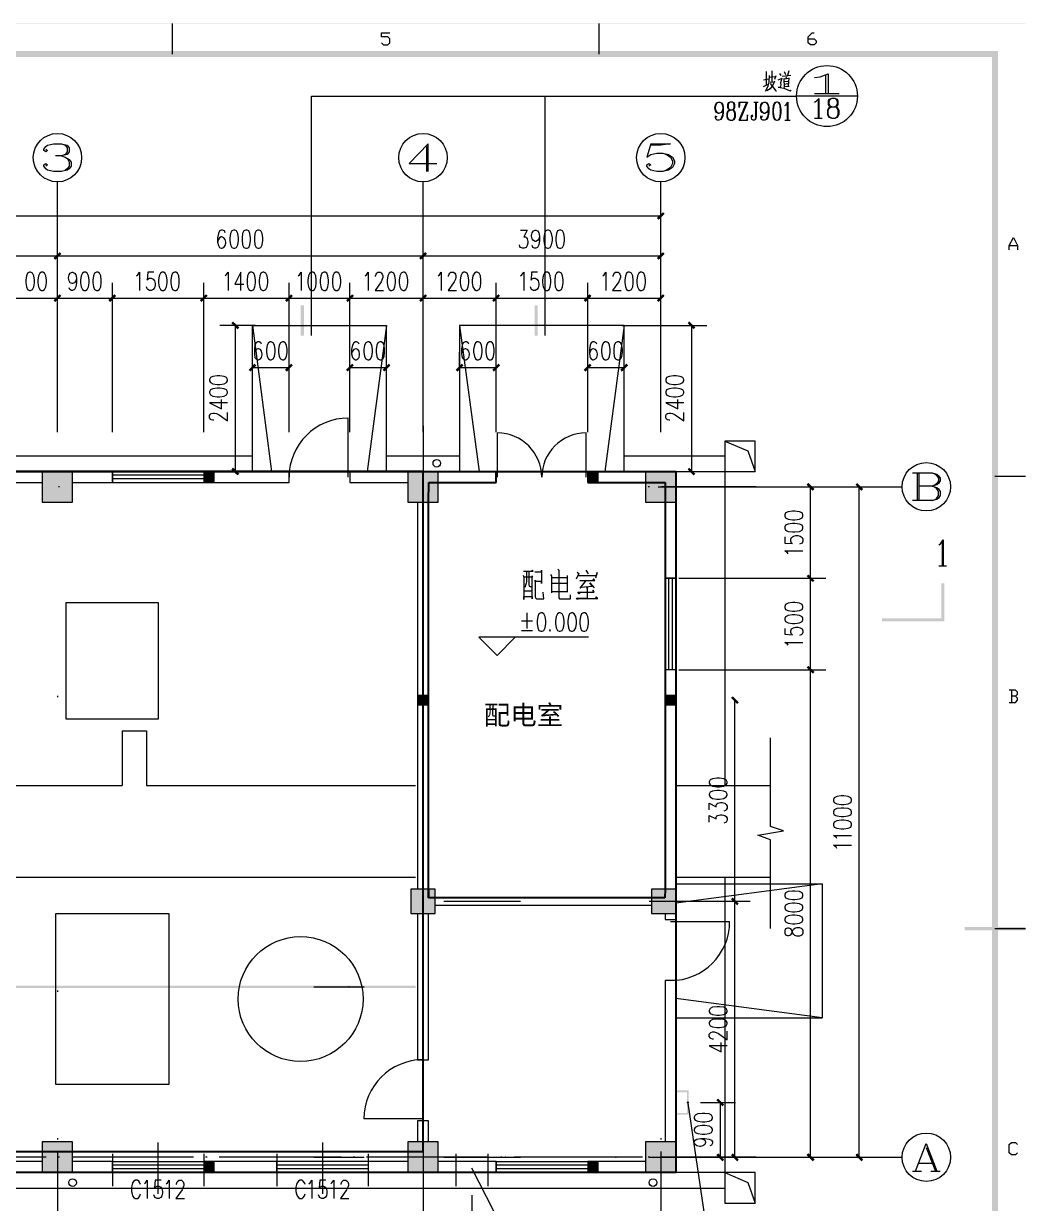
# Model space of a CAD drawing. Extents: x -145382 to -103386, y -23290 to 6406.
# Drawn here: x -119826 to -103386, y -12951 to 6406 of the extents above; entities that cross this region are included whole.
import ezdxf

# ---------------------------------------------------------------- set-up
doc = ezdxf.new("R2010")
doc.units = 0
doc.layers.add('图层1', color=1, linetype='Continuous')
doc.styles.add('style0', font='', dxfattribs={"height": 317.242564})
doc.styles.get('style0').set_extended_font_data('C39HrP24DhTt0008')

msp = doc.modelspace()

# ---------------------------------------------------------------- hatches: boundary and pattern name
at = {"linetype": 'Continuous', "lineweight": 0}
for points in [[(-103386, -23290), (-145382, -23290), (-145382, 6406), (-103386, 6406), (-103386, -23290), (-103389, -23287), (-103389, 6402), (-145378, 6402), (-145378, -23287), (-103389, -23287)], [(-142833, -22743), (-103933, -22743), (-103933, 5859), (-142833, 5859), (-142833, -22743), (-142935, -22842), (-142935, 5958), (-103834, 5958), (-103834, -22842), (-142935, -22842)], [(-109435, 3215), (-109333, 3314), (-109308, 3285), (-109406, 3186)], [(-119335, 2559), (-119233, 2658), (-119208, 2628), (-119306, 2530)], [(-113333, 2559), (-113235, 2658), (-113206, 2628), (-113308, 2530)], [(-109435, 2559), (-109333, 2658), (-109308, 2628), (-109406, 2530)], [(-119335, 1866), (-119233, 1965), (-119208, 1939), (-119306, 1837)], [(-118435, 1866), (-118336, 1965), (-118307, 1939), (-118406, 1837)], [(-116936, 1866), (-116834, 1965), (-116805, 1939), (-116907, 1837)], [(-115536, 1866), (-115434, 1965), (-115408, 1939), (-115507, 1837)], [(-114533, 1866), (-114435, 1965), (-114405, 1939), (-114507, 1837)], [(-113333, 1866), (-113235, 1965), (-113206, 1939), (-113308, 1837)], [(-112134, 1866), (-112035, 1965), (-112006, 1939), (-112108, 1837)], [(-110635, 1866), (-110536, 1965), (-110507, 1939), (-110606, 1837)], [(-109435, 1866), (-109333, 1965), (-109308, 1939), (-109406, 1837)], [(-115277, 1287), (-115277, 1786), (-115226, 1786), (-115226, 1287)], [(-111441, 1287), (-111441, 1786), (-111390, 1786), (-111390, 1287)], [(-116316, 1392), (-116418, 1491), (-116389, 1520), (-116287, 1421)], [(-108830, 1392), (-108928, 1491), (-108903, 1520), (-108801, 1421)], [(-116134, 725), (-116035, 827), (-116006, 798), (-116105, 696)], [(-115536, 725), (-115434, 827), (-115408, 798), (-115507, 696)], [(-114533, 725), (-114435, 827), (-114405, 798), (-114507, 696)], [(-113935, 725), (-113833, 827), (-113807, 798), (-113906, 696)], [(-112735, 725), (-112633, 827), (-112608, 798), (-112706, 696)], [(-112134, 725), (-112035, 827), (-112006, 798), (-112108, 696)], [(-110635, 725), (-110536, 827), (-110507, 798), (-110606, 696)], [(-110033, 725), (-109935, 827), (-109906, 798), (-110008, 696)], [(-119521, -1445), (-119022, -1445), (-119022, -945), (-119521, -945)], [(-116870, -945), (-116692, -945), (-116692, -1124), (-116870, -1124)], [(-116316, -1007), (-116418, -909), (-116389, -879), (-116287, -982)], [(-113519, -1445), (-113020, -1445), (-113020, -945), (-113519, -945)], [(-110569, -945), (-110391, -945), (-110391, -1124), (-110569, -1124)], [(-109621, -1445), (-109122, -1445), (-109122, -945), (-109621, -945)], [(-108830, -1007), (-108928, -909), (-108903, -879), (-108801, -982)], [(-106875, -1259), (-106977, -1160), (-106948, -1131), (-106846, -1229)], [(-106077, -1259), (-106175, -1160), (-106146, -1131), (-106048, -1229)], [(-106875, -2757), (-106977, -2659), (-106948, -2630), (-106846, -2732)], [(-105741, -3352), (-104768, -3352), (-104768, -2779), (-104717, -2779), (-104717, -3403), (-105741, -3403)], [(-106875, -4260), (-106977, -4158), (-106948, -4132), (-106846, -4230)], [(-113359, -4606), (-113180, -4606), (-113180, -4785), (-113359, -4785)], [(-109300, -4606), (-109122, -4606), (-109122, -4785), (-109300, -4785)], [(-108115, -4759), (-108217, -4657), (-108188, -4632), (-108090, -4730)], [(-113472, -8194), (-113071, -8194), (-113071, -7793), (-113472, -7793)], [(-109519, -8194), (-109122, -8194), (-109122, -7793), (-109519, -7793)], [(-108115, -8059), (-108217, -7957), (-108188, -7932), (-108090, -8030)], [(-104385, -8417), (-103386, -8417), (-103386, -8468), (-104385, -8468)], [(-131941, -9376), (-113392, -9376), (-113392, -9416), (-131941, -9416)], [(-109122, -11097), (-108910, -11097), (-108910, -11494), (-109122, -11494), (-109122, -11465), (-108939, -11465), (-108939, -11126), (-109122, -11126)], [(-108356, -11359), (-108458, -11257), (-108429, -11232), (-108330, -11330)], [(-119521, -12446), (-119022, -12446), (-119022, -11943), (-119521, -11943)], [(-113519, -12446), (-113020, -12446), (-113020, -11943), (-113519, -11943)], [(-109621, -12446), (-109122, -12446), (-109122, -11943), (-109621, -11943)], [(-108356, -12260), (-108458, -12158), (-108429, -12129), (-108330, -12231)], [(-108115, -12260), (-108217, -12158), (-108188, -12129), (-108090, -12231)], [(-106875, -12260), (-106977, -12158), (-106948, -12129), (-106846, -12231)], [(-106077, -12260), (-106175, -12158), (-106146, -12129), (-106048, -12231)], [(-116870, -12264), (-116692, -12264), (-116692, -12446), (-116870, -12446)], [(-110569, -12264), (-110391, -12264), (-110391, -12446), (-110569, -12446)]]:
    msp.add_hatch(color=0, dxfattribs=at).paths.add_polyline_path(points)

# ---------------------------------------------------------------- linework, layer by layer
at = {"color": 0, "linetype": 'Continuous', "lineweight": 0}
for p, q in [((-117384, 5907), (-117384, 6406)), ((-110383, 5907), (-110383, 6406)), ((-107637, 5392), (-107637, 5622)), ((-107543, 5451), (-107539, 5629)), ((-107346, 5622), (-107324, 5571)), ((-107269, 5633), (-107291, 5556)), ((-107681, 5484), (-107597, 5498)), ((-107488, 5535), (-107586, 5524)), ((-107575, 5443), (-107510, 5451)), ((-107503, 5462), (-107528, 5396)), ((-107481, 5549), (-107503, 5491)), ((-107441, 5484), (-107386, 5505)), ((-107419, 5589), (-107397, 5556)), ((-107379, 5542), (-107236, 5560)), ((-107349, 5505), (-107346, 5360)), ((-107266, 5505), (-107346, 5494)), ((-107346, 5414), (-107284, 5422)), ((-107342, 5454), (-107287, 5462)), ((-107309, 5535), (-107320, 5498)), ((-107273, 5381), (-107262, 5516)), ((-106664, 5564), (-106664, 5257)), ((-107601, 5411), (-107689, 5367)), ((-107342, 5374), (-107262, 5381)), ((-106846, 5257), (-106441, 5257)), ((-115102, 5217), (-107142, 5217)), ((-115102, 1287), (-115102, 5217)), ((-111266, 1287), (-111266, 5217)), ((-108082, 4820), (-107955, 5119)), ((-107842, 5119), (-107772, 5119)), ((-107295, 5104), (-107295, 4820)), ((-106142, 5217), (-107142, 5217)), ((-106788, 5163), (-106788, 4856)), ((-106846, 4856), (-106719, 4856)), ((-107335, 4820), (-107244, 4820)), ((-113213, 4390), (-113213, 3978)), ((-119270, -194), (-119270, 3806)), ((-113271, -194), (-113271, 3806)), ((-109370, -194), (-109370, 3806)), ((-109370, 251), (-109370, 3500)), ((-109370, 3248), (-139369, 3248)), ((-119270, 393), (-119270, 2844)), ((-113271, 393), (-113271, 2844)), ((-109370, 393), (-109370, 2844)), ((-103652, 2763), (-103517, 2763)), ((-119270, -300), (-119270, 2151)), ((-118369, -300), (-118369, 2151)), ((-116870, -300), (-116870, 2151)), ((-115470, -300), (-115470, 2151)), ((-114471, -300), (-114471, 2151)), ((-113271, -300), (-113271, 2151)), ((-112072, -300), (-112072, 2151)), ((-110569, -300), (-110569, 2151)), ((-109370, -300), (-109370, 2151)), ((-116021, 1454), (-116604, 1454)), ((-116353, 1454), (-116353, -945)), ((-116072, 1454), (-113869, 1454)), ((-112670, 1454), (-112352, -945)), ((-109971, 1454), (-110288, -945)), ((-110004, 1454), (-108615, 1454)), ((-108866, 1454), (-108866, -945)), ((-116072, 721), (-116072, 1013)), ((-115470, 721), (-115470, 1013)), ((-114471, 896), (-114471, 1013)), ((-113869, 896), (-113869, 1013)), ((-112670, 721), (-112670, 1013)), ((-112072, 721), (-112072, 1013)), ((-110569, 896), (-110569, 1013)), ((-109971, 896), (-109971, 1013)), ((-116072, 761), (-115470, 761)), ((-114471, 761), (-113869, 761)), ((-112670, 761), (-112072, 761)), ((-110569, 761), (-109971, 761)), ((-114500, -1036), (-114500, -63)), ((-113271, -194), (-113271, -2003)), ((-112050, -1036), (-112050, -307)), ((-110595, -1036), (-110595, -307)), ((-128572, -686), (-116072, -686)), ((-113869, -686), (-112670, -686)), ((-109971, -686), (-108319, -686)), ((-128572, -945), (-116072, -945)), ((-118369, -945), (-116870, -945)), ((-118369, -945), (-118369, -1124)), ((-116870, -945), (-116870, -1124)), ((-116021, -945), (-116604, -945)), ((-113869, -945), (-112670, -945)), ((-111670, -945), (-111069, -945)), ((-110004, -945), (-108615, -945)), ((-105158, -1419), (-105158, -967)), ((-105132, -967), (-105132, -1419)), ((-116870, -1003), (-118369, -1003)), ((-116870, -1065), (-118369, -1065)), ((-118369, -1124), (-116870, -1124)), ((-103885, -1018), (-103386, -1018)), ((-119237, -1193), (-119255, -1193)), ((-109556, -1193), (-109577, -1193)), ((-109413, -1193), (-105413, -1193)), ((-107802, -1193), (-109355, -1193)), ((-109111, -1193), (-105862, -1193)), ((-109071, -1193), (-106660, -1193)), ((-106113, -12194), (-106113, -1193)), ((-113359, -1445), (-113359, -7793)), ((-113271, -1379), (-113271, -2276)), ((-113180, -1445), (-113180, -7793)), ((-104749, -2086), (-104749, -2491)), ((-113271, -2199), (-113271, -2221)), ((-113271, -2422), (-113271, -4420)), ((-104808, -2491), (-104680, -2491)), ((-111160, -2681), (-110912, -2681)), ((-110908, -2648), (-110908, -2925)), ((-110598, -2560), (-110562, -2622)), ((-109300, -4194), (-109300, -2695)), ((-109122, -2695), (-109300, -2695)), ((-109242, -2695), (-109242, -4194)), ((-109180, -2695), (-109180, -4194)), ((-109122, -4194), (-109122, -2695)), ((-109071, -2695), (-106660, -2695)), ((-111598, -2900), (-111499, -2900)), ((-111160, -2776), (-110912, -2776)), ((-111156, -2910), (-110912, -2910)), ((-111565, -3264), (-111565, -3519)), ((-111656, -3392), (-111477, -3392)), ((-111656, -3549), (-111477, -3549)), ((-109122, -4194), (-109300, -4194)), ((-109071, -4194), (-106660, -4194)), ((-119270, -4621), (-119270, -4643)), ((-113271, -4621), (-113271, -4643)), ((-103615, -4529), (-103615, -4730)), ((-113271, -4839), (-113271, -6841)), ((-118209, -5197), (-118209, -6097)), ((-121009, -6097), (-118209, -6097)), ((-117811, -6097), (-113392, -6097)), ((-109122, -6097), (-107568, -6097)), ((-113271, -7042), (-113271, -7060)), ((-113271, -7261), (-113271, -9263)), ((-129600, -7600), (-113392, -7600)), ((-109122, -7600), (-107568, -7600)), ((-108319, -7600), (-108319, -12194)), ((-106722, -7706), (-106722, -9908)), ((-113071, -7935), (-109519, -7935)), ((-113071, -8056), (-109519, -8056)), ((-112932, -7994), (-111670, -7994)), ((-109559, -7994), (-107904, -7994)), ((-109209, -8325), (-108239, -8325)), ((-103885, -8442), (-103386, -8442)), ((-119270, -9459), (-119270, -9481)), ((-115062, -9397), (-114238, -9397)), ((-113271, -9459), (-113271, -9481)), ((-113271, -9682), (-113271, -11680)), ((-108925, -11305), (-108578, -13667)), ((-108720, -11294), (-108144, -11294)), ((-108392, -12194), (-108392, -11294)), ((-113271, -11563), (-114241, -11563)), ((-119270, -11881), (-119270, -11903)), ((-117622, -11950), (-117622, -12796)), ((-114919, -11950), (-114919, -12796)), ((-113271, -11881), (-113271, -11903)), ((-109370, -11881), (-109370, -11903)), ((-119456, -12194), (-121458, -12194)), ((-119270, -12099), (-119270, -13908)), ((-119237, -12194), (-119255, -12194)), ((-117038, -12194), (-119036, -12194)), ((-118369, -12140), (-118369, -12668)), ((-116870, -12140), (-116870, -12668)), ((-116816, -12194), (-116838, -12194)), ((-114617, -12194), (-116615, -12194)), ((-115671, -12140), (-115671, -12668)), ((-115062, -12194), (-114238, -12194)), ((-114398, -12194), (-114416, -12194)), ((-112196, -12194), (-114197, -12194)), ((-114172, -12140), (-114172, -12668)), ((-113271, -12099), (-113271, -13908)), ((-112932, -12194), (-111670, -12194)), ((-112735, -12140), (-112735, -12668)), ((-112207, -12140), (-112207, -12668)), ((-111977, -12194), (-111995, -12194)), ((-109778, -12194), (-111776, -12194)), ((-109672, -12194), (-110354, -12194)), ((-109556, -12194), (-109577, -12194)), ((-109559, -12194), (-107904, -12194)), ((-109413, -12194), (-105413, -12194)), ((-109370, -12099), (-109370, -13908)), ((-107802, -12194), (-109355, -12194)), ((-109111, -12194), (-105862, -12194)), ((-109071, -12194), (-106660, -12194)), ((-108720, -12194), (-108144, -12194)), ((-105012, -12034), (-104863, -12420)), ((-118369, -12264), (-116870, -12264)), ((-118369, -12264), (-118369, -12446)), ((-116870, -12326), (-118369, -12326)), ((-116870, -12384), (-118369, -12384)), ((-116870, -12264), (-116870, -12446)), ((-115671, -12264), (-115671, -12446)), ((-114172, -12326), (-115671, -12326)), ((-114172, -12384), (-115671, -12384)), ((-114172, -12264), (-114172, -12446)), ((-112072, -12264), (-110569, -12264)), ((-112072, -12264), (-112072, -12446)), ((-110569, -12326), (-112072, -12326)), ((-110569, -12384), (-112072, -12384)), ((-110569, -12264), (-110569, -12446)), ((-105136, -12293), (-104910, -12293)), ((-112670, -12446), (-132922, -12446)), ((-118369, -12446), (-116870, -12446)), ((-115671, -12446), (-114172, -12446)), ((-112072, -12446), (-110569, -12446)), ((-105238, -12420), (-105089, -12420)), ((-104935, -12420), (-104786, -12420)), ((-112670, -12705), (-132922, -12705)), ((-108319, -12705), (-112918, -12705)), ((-113271, -12818), (-113271, -13631)), ((-112469, -12818), (-112469, -13631))]:
    msp.add_line(p, q, dxfattribs=at)
msp.add_line((-113180, -7793), (-113180, -7935))
for points in [[(-113950, 6092), (-113917, 6060), (-113851, 6060), (-113818, 6092), (-113818, 6158), (-113851, 6191), (-113950, 6191), (-113950, 6257), (-113818, 6257)], [(-106952, 6158), (-106850, 6158), (-106817, 6125), (-106817, 6092), (-106850, 6060), (-106915, 6060), (-106952, 6092), (-106952, 6191), (-106883, 6257), (-106850, 6257)], [(-107652, 5298), (-107608, 5378), (-107590, 5443), (-107586, 5556)], [(-107572, 5422), (-107484, 5301), (-107470, 5305)], [(-107382, 5513), (-107404, 5436), (-107397, 5400), (-107408, 5360), (-107441, 5360)], [(-106846, 5520), (-106755, 5535), (-106620, 5582), (-106620, 5257)], [(-107528, 5396), (-107572, 5338), (-107627, 5301)], [(-107408, 5360), (-107349, 5345), (-107247, 5305), (-107229, 5312)], [(-108352, 5020), (-108363, 4977), (-108381, 4948), (-108414, 4933), (-108421, 4933), (-108454, 4948), (-108473, 4977), (-108483, 5020), (-108483, 5031), (-108473, 5075), (-108454, 5104), (-108421, 5119), (-108403, 5119), (-108374, 5104), (-108352, 5075), (-108345, 5031), (-108345, 4948), (-108352, 4893), (-108363, 4864), (-108381, 4834), (-108414, 4820), (-108443, 4820), (-108462, 4834), (-108473, 4864), (-108473, 4878), (-108462, 4893), (-108454, 4878), (-108462, 4864)], [(-108421, 4933), (-108443, 4948), (-108462, 4977), (-108473, 5020), (-108473, 5031), (-108462, 5075), (-108443, 5104), (-108421, 5119)], [(-108403, 5119), (-108381, 5104), (-108363, 5075), (-108352, 5031), (-108352, 4948), (-108363, 4893), (-108374, 4864), (-108392, 4834)], [(-108232, 4820), (-108254, 4834), (-108265, 4849), (-108272, 4878), (-108272, 4933), (-108265, 4962), (-108254, 4977), (-108232, 4991), (-108265, 4977), (-108272, 4962), (-108283, 4933), (-108283, 4878), (-108272, 4849), (-108265, 4834), (-108232, 4820), (-108192, 4820), (-108163, 4834), (-108152, 4849), (-108144, 4878), (-108144, 4933), (-108152, 4962), (-108163, 4977), (-108192, 4991), (-108174, 5006), (-108163, 5031), (-108163, 5075), (-108174, 5104), (-108192, 5119)], [(-108232, 5119), (-108265, 5104), (-108272, 5075), (-108272, 5031), (-108265, 5006), (-108232, 4991), (-108192, 4991), (-108163, 5006), (-108152, 5031), (-108152, 5075), (-108163, 5104), (-108192, 5119), (-108232, 5119), (-108254, 5104), (-108265, 5075), (-108265, 5031), (-108254, 5006), (-108232, 4991)], [(-108071, 5119), (-108082, 5031), (-108082, 5119), (-107944, 5119), (-108071, 4820)], [(-107802, 5119), (-107802, 4878), (-107813, 4834), (-107834, 4820), (-107853, 4820), (-107875, 4834), (-107882, 4864), (-107882, 4893), (-107875, 4907), (-107864, 4893), (-107875, 4878)], [(-107813, 5119), (-107813, 4878), (-107823, 4834), (-107834, 4820)], [(-107605, 5020), (-107612, 4977), (-107634, 4948), (-107663, 4933), (-107674, 4933), (-107703, 4948), (-107725, 4977), (-107732, 5020), (-107732, 5031), (-107725, 5075), (-107703, 5104), (-107674, 5119), (-107652, 5119), (-107623, 5104), (-107605, 5075), (-107594, 5031), (-107594, 4948), (-107605, 4893), (-107612, 4864), (-107634, 4834), (-107663, 4820), (-107692, 4820), (-107714, 4834), (-107725, 4864), (-107725, 4878), (-107714, 4893), (-107703, 4878), (-107714, 4864)], [(-107674, 4933), (-107692, 4948), (-107714, 4977), (-107725, 5020), (-107725, 5031), (-107714, 5075), (-107692, 5104), (-107674, 5119)], [(-107652, 5119), (-107634, 5104), (-107612, 5075), (-107605, 5031), (-107605, 4948), (-107612, 4893), (-107623, 4864), (-107645, 4834)], [(-107473, 5119), (-107503, 5104), (-107524, 5061), (-107532, 4991), (-107532, 4948), (-107524, 4878), (-107503, 4834), (-107473, 4820), (-107452, 4820), (-107422, 4834), (-107404, 4878), (-107393, 4948), (-107393, 4991), (-107404, 5061), (-107422, 5104), (-107452, 5119), (-107473, 5119), (-107492, 5104), (-107503, 5090), (-107514, 5061), (-107524, 4991), (-107524, 4948), (-107514, 4878), (-107503, 4849), (-107492, 4834), (-107473, 4820)], [(-107452, 4820), (-107433, 4834), (-107422, 4849), (-107411, 4878), (-107404, 4948), (-107404, 4991), (-107411, 5061), (-107422, 5090), (-107433, 5104)], [(-107335, 5061), (-107313, 5075), (-107284, 5119), (-107284, 4820)], [(-106846, 5115), (-106817, 5133), (-106773, 5177), (-106773, 4856)], [(-106565, 4856), (-106595, 4871), (-106609, 4886), (-106624, 4918), (-106624, 4980), (-106609, 5010), (-106595, 5024), (-106565, 5039), (-106609, 5024), (-106624, 5010), (-106635, 4980), (-106635, 4918), (-106624, 4886), (-106609, 4871), (-106565, 4856), (-106511, 4856), (-106471, 4871), (-106456, 4886), (-106441, 4918), (-106441, 4980), (-106456, 5010), (-106471, 5024), (-106511, 5039), (-106485, 5057), (-106471, 5086), (-106471, 5133), (-106485, 5163), (-106511, 5177)], [(-106565, 5177), (-106609, 5163), (-106624, 5133), (-106624, 5086), (-106609, 5057), (-106565, 5039), (-106511, 5039), (-106471, 5057), (-106456, 5086), (-106456, 5133), (-106471, 5163), (-106511, 5177), (-106565, 5177), (-106595, 5163), (-106609, 5133), (-106609, 5086), (-106595, 5057), (-106565, 5039)], [(-108192, 4820), (-108174, 4834), (-108163, 4849), (-108152, 4878), (-108152, 4933), (-108163, 4962), (-108174, 4977)], [(-108082, 4820), (-107944, 4820), (-107944, 4907), (-107955, 4820)], [(-106511, 4856), (-106485, 4871), (-106471, 4886), (-106456, 4918), (-106456, 4980), (-106471, 5010), (-106485, 5024)], [(-119463, 4346), (-119434, 4324), (-119463, 4302), (-119496, 4324), (-119496, 4346), (-119463, 4390), (-119434, 4411), (-119335, 4433), (-119204, 4433), (-119109, 4411), (-119076, 4368), (-119076, 4302), (-119109, 4258), (-119204, 4236), (-119303, 4236)], [(-119204, 4433), (-119142, 4411), (-119109, 4368), (-119109, 4302), (-119142, 4258), (-119204, 4236), (-119142, 4215), (-119076, 4174), (-119044, 4131), (-119044, 4065), (-119076, 4021), (-119109, 3999), (-119204, 3978), (-119335, 3978), (-119434, 3999), (-119463, 4021), (-119496, 4065), (-119496, 4087), (-119463, 4109), (-119434, 4087), (-119463, 4065)], [(-113187, 3978), (-113187, 4433), (-113497, 4109), (-113045, 4109)], [(-109534, 4433), (-109596, 4215), (-109534, 4258), (-109435, 4280), (-109337, 4280), (-109242, 4258), (-109176, 4215), (-109143, 4153), (-109143, 4109), (-109176, 4043), (-109242, 3999), (-109337, 3978), (-109435, 3978), (-109534, 3999), (-109563, 4021), (-109596, 4065), (-109596, 4087), (-109563, 4109), (-109534, 4087), (-109563, 4065)], [(-109534, 4433), (-109209, 4433), (-109370, 4411), (-109534, 4411)], [(-109337, 4280), (-109275, 4258), (-109209, 4215), (-109176, 4153), (-109176, 4109), (-109209, 4043), (-109275, 3999), (-109337, 3978)], [(-119109, 4196), (-119076, 4131), (-119076, 4065), (-119109, 4021), (-119142, 3999)], [(-116520, 2975), (-116531, 3004), (-116560, 3019), (-116582, 3019), (-116611, 3004), (-116630, 2960), (-116641, 2891), (-116641, 2818), (-116630, 2763), (-116611, 2734), (-116582, 2720), (-116571, 2720), (-116542, 2734), (-116520, 2763), (-116509, 2803), (-116509, 2818), (-116520, 2862), (-116542, 2891), (-116571, 2906), (-116582, 2906), (-116611, 2891), (-116630, 2862), (-116641, 2818)], [(-116382, 3019), (-116411, 3004), (-116429, 2960), (-116440, 2891), (-116440, 2847), (-116429, 2778), (-116411, 2734), (-116382, 2720), (-116360, 2720), (-116331, 2734), (-116309, 2778), (-116301, 2847), (-116301, 2891), (-116309, 2960), (-116331, 3004), (-116360, 3019), (-116382, 3019)], [(-116181, 3019), (-116210, 3004), (-116232, 2960), (-116240, 2891), (-116240, 2847), (-116232, 2778), (-116210, 2734), (-116181, 2720), (-116159, 2720), (-116130, 2734), (-116112, 2778), (-116101, 2847), (-116101, 2891), (-116112, 2960), (-116130, 3004), (-116159, 3019), (-116181, 3019)], [(-115981, 3019), (-116010, 3004), (-116032, 2960), (-116039, 2891), (-116039, 2847), (-116032, 2778), (-116010, 2734), (-115981, 2720), (-115959, 2720), (-115930, 2734), (-115911, 2778), (-115900, 2847), (-115900, 2891), (-115911, 2960), (-115930, 3004), (-115959, 3019), (-115981, 3019)], [(-111670, 3019), (-111561, 3019), (-111619, 2906), (-111590, 2906), (-111572, 2891), (-111561, 2876), (-111550, 2833), (-111550, 2803), (-111561, 2763), (-111579, 2734), (-111612, 2720), (-111641, 2720), (-111670, 2734), (-111681, 2749), (-111689, 2778)], [(-111361, 2920), (-111371, 2876), (-111390, 2847), (-111419, 2833), (-111430, 2833), (-111459, 2847), (-111481, 2876), (-111492, 2920), (-111492, 2931), (-111481, 2975), (-111459, 3004), (-111430, 3019), (-111419, 3019), (-111390, 3004), (-111371, 2975), (-111361, 2920), (-111361, 2847), (-111371, 2778), (-111390, 2734), (-111419, 2720), (-111441, 2720), (-111470, 2734), (-111481, 2763)], [(-111229, 3019), (-111262, 3004), (-111280, 2960), (-111291, 2891), (-111291, 2847), (-111280, 2778), (-111262, 2734), (-111229, 2720), (-111211, 2720), (-111182, 2734), (-111160, 2778), (-111149, 2847), (-111149, 2891), (-111160, 2960), (-111182, 3004), (-111211, 3019), (-111229, 3019)], [(-111029, 3019), (-111062, 3004), (-111080, 2960), (-111091, 2891), (-111091, 2847), (-111080, 2778), (-111062, 2734), (-111029, 2720), (-111010, 2720), (-110981, 2734), (-110959, 2778), (-110952, 2847), (-110952, 2891), (-110959, 2960), (-110981, 3004), (-111010, 3019), (-111029, 3019)], [(-103652, 2694), (-103652, 2763), (-103583, 2895), (-103517, 2763), (-103517, 2694)], [(-139369, 2596), (-131872, 2596), (-125571, 2596), (-119270, 2596), (-113271, 2596), (-109370, 2596)], [(-119729, 2326), (-119762, 2311), (-119780, 2267), (-119791, 2198), (-119791, 2154), (-119780, 2085), (-119762, 2041), (-119729, 2027), (-119711, 2027), (-119682, 2041), (-119660, 2085), (-119649, 2154), (-119649, 2198), (-119660, 2267), (-119682, 2311), (-119711, 2326), (-119729, 2326)], [(-119532, 2326), (-119561, 2311), (-119580, 2267), (-119591, 2198), (-119591, 2154), (-119580, 2085), (-119561, 2041), (-119532, 2027), (-119510, 2027), (-119481, 2041), (-119459, 2085), (-119452, 2154), (-119452, 2198), (-119459, 2267), (-119481, 2311), (-119510, 2326), (-119532, 2326)], [(-118960, 2227), (-118971, 2184), (-118989, 2154), (-119022, 2140), (-119029, 2140), (-119062, 2154), (-119080, 2184), (-119091, 2227), (-119091, 2242), (-119080, 2282), (-119062, 2311), (-119029, 2326), (-119022, 2326), (-118989, 2311), (-118971, 2282), (-118960, 2227), (-118960, 2154), (-118971, 2085), (-118989, 2041), (-119022, 2027), (-119040, 2027), (-119069, 2041), (-119080, 2071)], [(-118832, 2326), (-118861, 2311), (-118880, 2267), (-118890, 2198), (-118890, 2154), (-118880, 2085), (-118861, 2041), (-118832, 2027), (-118810, 2027), (-118781, 2041), (-118759, 2085), (-118752, 2154), (-118752, 2198), (-118759, 2267), (-118781, 2311), (-118810, 2326), (-118832, 2326)], [(-118632, 2326), (-118661, 2311), (-118679, 2267), (-118690, 2198), (-118690, 2154), (-118679, 2085), (-118661, 2041), (-118632, 2027), (-118610, 2027), (-118581, 2041), (-118559, 2085), (-118551, 2154), (-118551, 2198), (-118559, 2267), (-118581, 2311), (-118610, 2326), (-118632, 2326)], [(-117972, 2267), (-117950, 2282), (-117921, 2326), (-117921, 2027)], [(-117691, 2326), (-117789, 2326), (-117800, 2198), (-117789, 2213), (-117760, 2227), (-117731, 2227), (-117702, 2213), (-117680, 2184), (-117669, 2140), (-117669, 2114), (-117680, 2071), (-117702, 2041), (-117731, 2027), (-117760, 2027), (-117789, 2041), (-117800, 2056), (-117811, 2085)], [(-117552, 2326), (-117581, 2311), (-117600, 2267), (-117611, 2198), (-117611, 2154), (-117600, 2085), (-117581, 2041), (-117552, 2027), (-117530, 2027), (-117501, 2041), (-117479, 2085), (-117472, 2154), (-117472, 2198), (-117479, 2267), (-117501, 2311), (-117530, 2326), (-117552, 2326)], [(-117352, 2326), (-117381, 2311), (-117399, 2267), (-117410, 2198), (-117410, 2154), (-117399, 2085), (-117381, 2041), (-117352, 2027), (-117330, 2027), (-117301, 2041), (-117279, 2085), (-117271, 2154), (-117271, 2198), (-117279, 2267), (-117301, 2311), (-117330, 2326), (-117352, 2326)], [(-116520, 2267), (-116502, 2282), (-116469, 2326), (-116469, 2027)], [(-116261, 2027), (-116261, 2326), (-116360, 2129), (-116210, 2129)], [(-116101, 2326), (-116130, 2311), (-116152, 2267), (-116159, 2198), (-116159, 2154), (-116152, 2085), (-116130, 2041), (-116101, 2027), (-116079, 2027), (-116050, 2041), (-116032, 2085), (-116021, 2154), (-116021, 2198), (-116032, 2267), (-116050, 2311), (-116079, 2326), (-116101, 2326)], [(-115900, 2326), (-115930, 2311), (-115951, 2267), (-115959, 2198), (-115959, 2154), (-115951, 2085), (-115930, 2041), (-115900, 2027), (-115882, 2027), (-115849, 2041), (-115831, 2085), (-115820, 2154), (-115820, 2198), (-115831, 2267), (-115849, 2311), (-115882, 2326), (-115900, 2326)], [(-115321, 2267), (-115299, 2282), (-115270, 2326), (-115270, 2027)], [(-115102, 2326), (-115131, 2311), (-115149, 2267), (-115160, 2198), (-115160, 2154), (-115149, 2085), (-115131, 2041), (-115102, 2027), (-115080, 2027), (-115051, 2041), (-115029, 2085), (-115022, 2154), (-115022, 2198), (-115029, 2267), (-115051, 2311), (-115080, 2326), (-115102, 2326)], [(-114901, 2326), (-114930, 2311), (-114949, 2267), (-114960, 2198), (-114960, 2154), (-114949, 2085), (-114930, 2041), (-114901, 2027), (-114879, 2027), (-114850, 2041), (-114832, 2085), (-114821, 2154), (-114821, 2198), (-114832, 2267), (-114850, 2311), (-114879, 2326), (-114901, 2326)], [(-114701, 2326), (-114730, 2311), (-114752, 2267), (-114759, 2198), (-114759, 2154), (-114752, 2085), (-114730, 2041), (-114701, 2027), (-114679, 2027), (-114650, 2041), (-114631, 2085), (-114620, 2154), (-114620, 2198), (-114631, 2267), (-114650, 2311), (-114679, 2326), (-114701, 2326)], [(-114219, 2267), (-114201, 2282), (-114172, 2326), (-114172, 2027)], [(-114052, 2256), (-114052, 2267), (-114041, 2297), (-114030, 2311), (-114012, 2326), (-113971, 2326), (-113950, 2311), (-113942, 2297), (-113931, 2267), (-113931, 2242), (-113942, 2213), (-113960, 2169), (-114059, 2027), (-113920, 2027)], [(-113800, 2326), (-113829, 2311), (-113851, 2267), (-113862, 2198), (-113862, 2154), (-113851, 2085), (-113829, 2041), (-113800, 2027), (-113782, 2027), (-113749, 2041), (-113731, 2085), (-113720, 2154), (-113720, 2198), (-113731, 2267), (-113749, 2311), (-113782, 2326), (-113800, 2326)], [(-113599, 2326), (-113632, 2311), (-113651, 2267), (-113661, 2198), (-113661, 2154), (-113651, 2085), (-113632, 2041), (-113599, 2027), (-113581, 2027), (-113552, 2041), (-113530, 2085), (-113519, 2154), (-113519, 2198), (-113530, 2267), (-113552, 2311), (-113581, 2326), (-113599, 2326)], [(-113020, 2267), (-113001, 2282), (-112972, 2326), (-112972, 2027)], [(-112852, 2256), (-112852, 2267), (-112841, 2297), (-112830, 2311), (-112812, 2326), (-112772, 2326), (-112750, 2311), (-112739, 2297), (-112732, 2267), (-112732, 2242), (-112739, 2213), (-112761, 2169), (-112859, 2027), (-112721, 2027)], [(-112600, 2326), (-112630, 2311), (-112651, 2267), (-112659, 2198), (-112659, 2154), (-112651, 2085), (-112630, 2041), (-112600, 2027), (-112582, 2027), (-112549, 2041), (-112531, 2085), (-112520, 2154), (-112520, 2198), (-112531, 2267), (-112549, 2311), (-112582, 2326), (-112600, 2326)], [(-112400, 2326), (-112429, 2311), (-112451, 2267), (-112462, 2198), (-112462, 2154), (-112451, 2085), (-112429, 2041), (-112400, 2027), (-112382, 2027), (-112349, 2041), (-112330, 2085), (-112320, 2154), (-112320, 2198), (-112330, 2267), (-112349, 2311), (-112382, 2326), (-112400, 2326)], [(-111670, 2267), (-111652, 2282), (-111619, 2326), (-111619, 2027)], [(-111390, 2326), (-111492, 2326), (-111499, 2198), (-111492, 2213), (-111459, 2227), (-111430, 2227), (-111401, 2213), (-111379, 2184), (-111371, 2140), (-111371, 2114), (-111379, 2071), (-111401, 2041), (-111430, 2027), (-111459, 2027), (-111492, 2041), (-111499, 2056), (-111510, 2085)], [(-111251, 2326), (-111280, 2311), (-111302, 2267), (-111309, 2198), (-111309, 2154), (-111302, 2085), (-111280, 2041), (-111251, 2027), (-111229, 2027), (-111200, 2041), (-111182, 2085), (-111171, 2154), (-111171, 2198), (-111182, 2267), (-111200, 2311), (-111229, 2326), (-111251, 2326)], [(-111051, 2326), (-111080, 2311), (-111102, 2267), (-111109, 2198), (-111109, 2154), (-111102, 2085), (-111080, 2041), (-111051, 2027), (-111029, 2027), (-111000, 2041), (-110981, 2085), (-110970, 2154), (-110970, 2198), (-110981, 2267), (-111000, 2311), (-111029, 2326), (-111051, 2326)], [(-110321, 2267), (-110299, 2282), (-110270, 2326), (-110270, 2027)], [(-110150, 2256), (-110150, 2267), (-110139, 2297), (-110132, 2311), (-110110, 2326), (-110070, 2326), (-110051, 2311), (-110041, 2297), (-110030, 2267), (-110030, 2242), (-110041, 2213), (-110059, 2169), (-110161, 2027), (-110022, 2027)], [(-109902, 2326), (-109931, 2311), (-109949, 2267), (-109960, 2198), (-109960, 2154), (-109949, 2085), (-109931, 2041), (-109902, 2027), (-109880, 2027), (-109851, 2041), (-109829, 2085), (-109822, 2154), (-109822, 2198), (-109829, 2267), (-109851, 2311), (-109880, 2326), (-109902, 2326)], [(-109701, 2326), (-109731, 2311), (-109749, 2267), (-109760, 2198), (-109760, 2154), (-109749, 2085), (-109731, 2041), (-109701, 2027), (-109680, 2027), (-109650, 2041), (-109632, 2085), (-109621, 2154), (-109621, 2198), (-109632, 2267), (-109650, 2311), (-109680, 2326), (-109701, 2326)], [(-131872, 1903), (-131270, 1903), (-129170, 1903), (-127970, 1903), (-126471, 1903), (-125571, 1903), (-124670, 1903), (-123171, 1903), (-121669, 1903), (-120170, 1903), (-119270, 1903), (-118369, 1903), (-116870, 1903), (-115470, 1903), (-114471, 1903), (-113271, 1903), (-112072, 1903), (-110569, 1903), (-109370, 1903)], [(-116072, -945), (-116072, 1454), (-115755, -945)], [(-113869, -945), (-113869, 1454), (-114187, -945)], [(-109971, -945), (-109971, 1454), (-112670, 1454), (-112670, -945)], [(-115922, 1144), (-115930, 1170), (-115959, 1184), (-115981, 1184), (-116010, 1170), (-116032, 1130), (-116039, 1057), (-116039, 988), (-116032, 929), (-116010, 904), (-115981, 889), (-115970, 889), (-115940, 904), (-115922, 929), (-115911, 973), (-115911, 988), (-115922, 1031), (-115940, 1057), (-115970, 1071), (-115981, 1071), (-116010, 1057), (-116032, 1031), (-116039, 988)], [(-115780, 1184), (-115809, 1170), (-115831, 1130), (-115842, 1057), (-115842, 1017), (-115831, 944), (-115809, 904), (-115780, 889), (-115762, 889), (-115729, 904), (-115711, 944), (-115700, 1017), (-115700, 1057), (-115711, 1130), (-115729, 1170), (-115762, 1184), (-115780, 1184)], [(-115579, 1184), (-115609, 1170), (-115631, 1130), (-115641, 1057), (-115641, 1017), (-115631, 944), (-115609, 904), (-115579, 889), (-115561, 889), (-115532, 904), (-115510, 944), (-115499, 1017), (-115499, 1057), (-115510, 1130), (-115532, 1170), (-115561, 1184), (-115579, 1184)], [(-114321, 1144), (-114329, 1170), (-114362, 1184), (-114380, 1184), (-114409, 1170), (-114431, 1130), (-114442, 1057), (-114442, 988), (-114431, 929), (-114409, 904), (-114380, 889), (-114369, 889), (-114340, 904), (-114321, 929), (-114311, 973), (-114311, 988), (-114321, 1031), (-114340, 1057), (-114369, 1071), (-114380, 1071), (-114409, 1057), (-114431, 1031), (-114442, 988)], [(-114179, 1184), (-114212, 1170), (-114230, 1130), (-114241, 1057), (-114241, 1017), (-114230, 944), (-114212, 904), (-114179, 889), (-114161, 889), (-114132, 904), (-114110, 944), (-114099, 1017), (-114099, 1057), (-114110, 1130), (-114132, 1170), (-114161, 1184), (-114179, 1184)], [(-113979, 1184), (-114012, 1170), (-114030, 1130), (-114041, 1057), (-114041, 1017), (-114030, 944), (-114012, 904), (-113979, 889), (-113960, 889), (-113931, 904), (-113909, 944), (-113902, 1017), (-113902, 1057), (-113909, 1130), (-113931, 1170), (-113960, 1184), (-113979, 1184)], [(-112520, 1144), (-112531, 1170), (-112560, 1184), (-112582, 1184), (-112611, 1170), (-112630, 1130), (-112640, 1057), (-112640, 988), (-112630, 929), (-112611, 904), (-112582, 889), (-112571, 889), (-112542, 904), (-112520, 929), (-112509, 973), (-112509, 988), (-112520, 1031), (-112542, 1057), (-112571, 1071), (-112582, 1071), (-112611, 1057), (-112630, 1031), (-112640, 988)], [(-112382, 1184), (-112411, 1170), (-112429, 1130), (-112440, 1057), (-112440, 1017), (-112429, 944), (-112411, 904), (-112382, 889), (-112360, 889), (-112330, 904), (-112312, 944), (-112301, 1017), (-112301, 1057), (-112312, 1130), (-112330, 1170), (-112360, 1184), (-112382, 1184)], [(-112181, 1184), (-112210, 1170), (-112232, 1130), (-112239, 1057), (-112239, 1017), (-112232, 944), (-112210, 904), (-112181, 889), (-112159, 889), (-112130, 904), (-112112, 944), (-112101, 1017), (-112101, 1057), (-112112, 1130), (-112130, 1170), (-112159, 1184), (-112181, 1184)], [(-110420, 1144), (-110431, 1170), (-110460, 1184), (-110482, 1184), (-110511, 1170), (-110529, 1130), (-110540, 1057), (-110540, 988), (-110529, 929), (-110511, 904), (-110482, 889), (-110471, 889), (-110442, 904), (-110420, 929), (-110409, 973), (-110409, 988), (-110420, 1031), (-110442, 1057), (-110471, 1071), (-110482, 1071), (-110511, 1057), (-110529, 1031), (-110540, 988)], [(-110281, 1184), (-110310, 1170), (-110332, 1130), (-110340, 1057), (-110340, 1017), (-110332, 944), (-110310, 904), (-110281, 889), (-110259, 889), (-110230, 904), (-110212, 944), (-110201, 1017), (-110201, 1057), (-110212, 1130), (-110230, 1170), (-110259, 1184), (-110281, 1184)], [(-110081, 1184), (-110110, 1170), (-110132, 1130), (-110139, 1057), (-110139, 1017), (-110132, 944), (-110110, 904), (-110081, 889), (-110059, 889), (-110030, 904), (-110011, 944), (-110000, 1017), (-110000, 1057), (-110011, 1130), (-110030, 1170), (-110059, 1184), (-110081, 1184)], [(-116776, 546), (-116761, 517), (-116721, 495), (-116648, 484), (-116608, 484), (-116535, 495), (-116495, 517), (-116480, 546), (-116480, 565), (-116495, 597), (-116535, 616), (-116608, 627), (-116648, 627), (-116721, 616), (-116761, 597), (-116776, 565), (-116776, 546)], [(-109289, 546), (-109275, 517), (-109231, 495), (-109162, 484), (-109118, 484), (-109049, 495), (-109005, 517), (-108990, 546), (-108990, 565), (-109005, 597), (-109049, 616), (-109118, 627), (-109162, 627), (-109231, 616), (-109275, 597), (-109289, 565), (-109289, 546)], [(-116776, 346), (-116761, 317), (-116721, 295), (-116648, 284), (-116608, 284), (-116535, 295), (-116495, 317), (-116480, 346), (-116480, 364), (-116495, 397), (-116535, 415), (-116608, 426), (-116648, 426), (-116721, 415), (-116761, 397), (-116776, 364), (-116776, 346)], [(-109289, 346), (-109275, 317), (-109231, 295), (-109162, 284), (-109118, 284), (-109049, 295), (-109005, 317), (-108990, 346), (-108990, 364), (-109005, 397), (-109049, 415), (-109118, 426), (-109162, 426), (-109231, 415), (-109275, 397), (-109289, 364), (-109289, 346)], [(-116480, 185), (-116776, 185), (-116579, 87), (-116579, 236)], [(-108990, 185), (-109289, 185), (-109092, 87), (-109092, 236)], [(-116706, -103), (-116721, -103), (-116746, -95), (-116761, -85), (-116776, -63), (-116776, -26), (-116761, -4), (-116746, 7), (-116721, 14), (-116692, 14), (-116662, 7), (-116619, -15), (-116480, -114), (-116480, 25)], [(-109220, -103), (-109231, -103), (-109260, -95), (-109275, -85), (-109289, -63), (-109289, -26), (-109275, -4), (-109260, 7), (-109231, 14), (-109205, 14), (-109176, 7), (-109133, -15), (-108990, -114), (-108990, 25)], [(-108319, -945), (-107820, -945), (-107820, -446), (-108319, -446), (-108319, -945)], [(-108319, -446), (-107940, -606), (-107820, -945)], [(-132120, -945), (-109122, -945), (-109122, -12446), (-132120, -12446), (-132120, -945)], [(-119521, -945), (-120170, -945), (-120170, -1124), (-119521, -1124)], [(-119521, -1445), (-119022, -1445), (-119022, -945), (-119521, -945), (-119521, -1445)], [(-119022, -1124), (-118369, -1124), (-118369, -945), (-119022, -945)], [(-116870, -1124), (-115470, -1124), (-115470, -945), (-116870, -945), (-116870, -1124)], [(-113519, -945), (-114471, -945), (-114471, -1124), (-113519, -1124)], [(-113519, -1445), (-113020, -1445), (-113020, -945), (-113519, -945), (-113519, -1445)], [(-113020, -1124), (-112072, -1124), (-112072, -945), (-113020, -945)], [(-109621, -945), (-110569, -945), (-110569, -1124), (-109621, -1124)], [(-109971, -945), (-108319, -945), (-108319, -1193), (-108319, -6097)], [(-109621, -1445), (-109122, -1445), (-109122, -945), (-109621, -945), (-109621, -1445)], [(-105238, -967), (-104917, -967), (-104837, -989), (-104811, -1011), (-104786, -1054), (-104786, -1098), (-104811, -1142), (-104837, -1164), (-104917, -1182)], [(-104917, -967), (-104866, -989), (-104837, -1011), (-104811, -1054), (-104811, -1098), (-104837, -1142), (-104866, -1164), (-104917, -1182), (-105132, -1182)], [(-106912, -12194), (-106912, -4194), (-106912, -2695), (-106912, -1193)], [(-104917, -1419), (-104866, -1401), (-104837, -1379), (-104811, -1335), (-104811, -1270), (-104837, -1226), (-104866, -1204), (-104917, -1182), (-104837, -1204), (-104811, -1226), (-104786, -1270), (-104786, -1335), (-104811, -1379), (-104837, -1401), (-104917, -1419), (-105238, -1419)], [(-109300, -1445), (-109300, -2695), (-109122, -2695), (-109122, -1445)], [(-107335, -1674), (-107320, -1704), (-107280, -1725), (-107207, -1733), (-107167, -1733), (-107094, -1725), (-107050, -1704), (-107039, -1674), (-107039, -1656), (-107050, -1623), (-107094, -1605), (-107167, -1594), (-107207, -1594), (-107280, -1605), (-107320, -1623), (-107335, -1656), (-107335, -1674)], [(-107335, -1875), (-107320, -1904), (-107280, -1926), (-107207, -1933), (-107167, -1933), (-107094, -1926), (-107050, -1904), (-107039, -1875), (-107039, -1853), (-107050, -1824), (-107094, -1806), (-107167, -1795), (-107207, -1795), (-107280, -1806), (-107320, -1824), (-107335, -1853), (-107335, -1875)], [(-107335, -2013), (-107335, -2116), (-107207, -2123), (-107222, -2116), (-107236, -2083), (-107236, -2054), (-107222, -2024), (-107193, -2006), (-107153, -1995), (-107123, -1995), (-107080, -2006), (-107050, -2024), (-107039, -2054), (-107039, -2083), (-107050, -2116), (-107065, -2123), (-107094, -2134)], [(-104808, -2145), (-104779, -2127), (-104735, -2065), (-104735, -2491)], [(-107280, -2294), (-107291, -2276), (-107335, -2243), (-107039, -2243)], [(-111630, -2644), (-111616, -2677), (-111616, -3042), (-111616, -2991), (-111481, -2991), (-111481, -3034), (-111481, -2655), (-111481, -2677), (-111616, -2677)], [(-111623, -2579), (-111463, -2579), (-111481, -2560), (-111495, -2582)], [(-111572, -2593), (-111572, -2692), (-111572, -2754), (-111579, -2776), (-111601, -2845)], [(-111536, -2590), (-111536, -2797), (-111528, -2823), (-111517, -2827), (-111488, -2827)], [(-111437, -2590), (-111328, -2590), (-111328, -2560), (-111328, -2779), (-111328, -2746), (-111430, -2746), (-111430, -2725), (-111430, -2998), (-111419, -3020), (-111404, -3031), (-111291, -3031), (-111299, -2925)], [(-111178, -2633), (-111164, -2659), (-111164, -2936)], [(-111058, -2546), (-111043, -2560), (-111043, -3013), (-111032, -3031), (-111003, -3034), (-110850, -3034), (-110850, -2965)], [(-110744, -2593), (-110715, -2615), (-110759, -2710)], [(-110733, -2648), (-110423, -2648), (-110416, -2601), (-110442, -2692)], [(-110697, -2732), (-110449, -2732), (-110471, -2703), (-110485, -2725)], [(-110595, -2845), (-110569, -2859), (-110580, -2856), (-110580, -3024), (-110752, -3024), (-110405, -3024), (-110427, -2998), (-110442, -3020)], [(-110682, -2925), (-110711, -2947), (-110730, -2925), (-110460, -2925), (-110478, -2892), (-110489, -2914)], [(-110598, -2732), (-110697, -2859), (-110682, -2838), (-110493, -2823), (-110536, -2768), (-110460, -2849)], [(-110730, -3024), (-110737, -3045), (-110759, -3024)], [(-107335, -3173), (-107320, -3206), (-107280, -3224), (-107207, -3235), (-107167, -3235), (-107094, -3224), (-107050, -3206), (-107039, -3173), (-107039, -3155), (-107050, -3126), (-107094, -3104), (-107167, -3093), (-107207, -3093), (-107280, -3104), (-107320, -3126), (-107335, -3155), (-107335, -3173)], [(-117611, -3100), (-119131, -3100), (-119131, -5000), (-117611, -5000), (-117611, -3100)], [(-111335, -3264), (-111368, -3279), (-111386, -3323), (-111397, -3392), (-111397, -3436), (-111386, -3505), (-111368, -3549), (-111335, -3563), (-111317, -3563), (-111288, -3549), (-111266, -3505), (-111255, -3436), (-111255, -3392), (-111266, -3323), (-111288, -3279), (-111317, -3264), (-111335, -3264)], [(-111036, -3264), (-111065, -3279), (-111087, -3323), (-111098, -3392), (-111098, -3436), (-111087, -3505), (-111065, -3549), (-111036, -3563), (-111018, -3563), (-110985, -3549), (-110967, -3505), (-110956, -3436), (-110956, -3392), (-110967, -3323), (-110985, -3279), (-111018, -3264), (-111036, -3264)], [(-110835, -3264), (-110868, -3279), (-110886, -3323), (-110897, -3392), (-110897, -3436), (-110886, -3505), (-110868, -3549), (-110835, -3563), (-110817, -3563), (-110788, -3549), (-110766, -3505), (-110755, -3436), (-110755, -3392), (-110766, -3323), (-110788, -3279), (-110817, -3264), (-110835, -3264)], [(-110635, -3264), (-110668, -3279), (-110686, -3323), (-110697, -3392), (-110697, -3436), (-110686, -3505), (-110668, -3549), (-110635, -3563), (-110617, -3563), (-110587, -3549), (-110566, -3505), (-110558, -3436), (-110558, -3392), (-110566, -3323), (-110587, -3279), (-110617, -3264), (-110635, -3264)], [(-107335, -3374), (-107320, -3403), (-107280, -3425), (-107207, -3436), (-107167, -3436), (-107094, -3425), (-107050, -3403), (-107039, -3374), (-107039, -3355), (-107050, -3326), (-107094, -3304), (-107167, -3293), (-107207, -3293), (-107280, -3304), (-107320, -3326), (-107335, -3355), (-107335, -3374)], [(-110558, -3662), (-112356, -3662), (-112057, -3961), (-111758, -3662)], [(-111186, -3534), (-111196, -3549), (-111186, -3563), (-111178, -3549)], [(-107335, -3516), (-107335, -3614), (-107207, -3625), (-107222, -3614), (-107236, -3585), (-107236, -3556), (-107222, -3523), (-107193, -3505), (-107153, -3494), (-107123, -3494), (-107080, -3505), (-107050, -3523), (-107039, -3556), (-107039, -3585), (-107050, -3614), (-107065, -3625), (-107094, -3636)], [(-107280, -3793), (-107291, -3775), (-107335, -3746), (-107039, -3746)], [(-109122, -7793), (-109122, -4194), (-109300, -4194), (-109300, -7793)], [(-103550, -4628), (-103517, -4595), (-103517, -4562), (-103550, -4529), (-103652, -4529)], [(-103652, -4730), (-103550, -4730), (-103517, -4697), (-103517, -4664), (-103550, -4628), (-103615, -4628)], [(-108152, -12194), (-108152, -7994), (-108152, -4694)], [(-118209, -5197), (-117811, -5197), (-117811, -6097)], [(-107568, -8438), (-107568, -6987), (-107776, -6911), (-107357, -6838), (-107568, -6765), (-107568, -5313)], [(-108575, -6054), (-108560, -6083), (-108520, -6105), (-108447, -6116), (-108407, -6116), (-108334, -6105), (-108294, -6083), (-108279, -6054), (-108279, -6035), (-108294, -6003), (-108334, -5984), (-108407, -5973), (-108447, -5973), (-108520, -5984), (-108560, -6003), (-108575, -6035), (-108575, -6054)], [(-108575, -6254), (-108560, -6283), (-108520, -6305), (-108447, -6316), (-108407, -6316), (-108334, -6305), (-108294, -6283), (-108279, -6254), (-108279, -6236), (-108294, -6203), (-108334, -6185), (-108407, -6174), (-108447, -6174), (-108520, -6185), (-108560, -6203), (-108575, -6236), (-108575, -6254)], [(-108575, -6495), (-108575, -6386), (-108462, -6444), (-108462, -6415), (-108447, -6393), (-108432, -6386), (-108392, -6375), (-108363, -6375), (-108319, -6386), (-108294, -6404), (-108279, -6433), (-108279, -6466), (-108294, -6495), (-108305, -6506), (-108334, -6513)], [(-106536, -6345), (-106522, -6375), (-106478, -6393), (-106409, -6404), (-106365, -6404), (-106296, -6393), (-106252, -6375), (-106237, -6345), (-106237, -6324), (-106252, -6294), (-106296, -6276), (-106365, -6265), (-106409, -6265), (-106478, -6276), (-106522, -6294), (-106536, -6324), (-106536, -6345)], [(-108575, -6695), (-108575, -6586), (-108462, -6644), (-108462, -6615), (-108447, -6593), (-108432, -6586), (-108392, -6575), (-108363, -6575), (-108319, -6586), (-108294, -6604), (-108279, -6633), (-108279, -6663), (-108294, -6695), (-108305, -6703), (-108334, -6714)], [(-106536, -6546), (-106522, -6575), (-106478, -6593), (-106409, -6604), (-106365, -6604), (-106296, -6593), (-106252, -6575), (-106237, -6546), (-106237, -6524), (-106252, -6495), (-106296, -6473), (-106365, -6466), (-106409, -6466), (-106478, -6473), (-106522, -6495), (-106536, -6524), (-106536, -6546)], [(-106536, -6743), (-106522, -6776), (-106478, -6794), (-106409, -6805), (-106365, -6805), (-106296, -6794), (-106252, -6776), (-106237, -6743), (-106237, -6725), (-106252, -6695), (-106296, -6674), (-106365, -6663), (-106409, -6663), (-106478, -6674), (-106522, -6695), (-106536, -6725), (-106536, -6743)], [(-106478, -6965), (-106492, -6943), (-106536, -6914), (-106237, -6914)], [(-106478, -7126), (-106492, -7104), (-106536, -7075), (-106237, -7075)], [(-109122, -7706), (-106722, -7706), (-109122, -8023)], [(-113472, -8194), (-113071, -8194), (-113071, -7793), (-113472, -7793), (-113472, -8194)], [(-109519, -8194), (-109122, -8194), (-109122, -7793), (-109519, -7793), (-109519, -8194)], [(-107335, -7906), (-107320, -7935), (-107280, -7953), (-107207, -7964), (-107167, -7964), (-107094, -7953), (-107050, -7935), (-107039, -7906), (-107039, -7884), (-107050, -7855), (-107094, -7833), (-107167, -7826), (-107207, -7826), (-107280, -7833), (-107320, -7855), (-107335, -7884), (-107335, -7906)], [(-107335, -8103), (-107320, -8136), (-107280, -8154), (-107207, -8165), (-107167, -8165), (-107094, -8154), (-107050, -8136), (-107039, -8103), (-107039, -8085), (-107050, -8056), (-107094, -8034), (-107167, -8023), (-107207, -8023), (-107280, -8034), (-107320, -8056), (-107335, -8085), (-107335, -8103)], [(-117439, -10995), (-117439, -8198), (-119303, -8198), (-119303, -10995), (-117439, -10995)], [(-113359, -8194), (-113359, -10593), (-113180, -10593), (-113180, -8194)], [(-109300, -8194), (-109300, -8293), (-109122, -8293), (-109122, -8194)], [(-107335, -8304), (-107320, -8333), (-107280, -8355), (-107207, -8366), (-107167, -8366), (-107094, -8355), (-107050, -8333), (-107039, -8304), (-107039, -8285), (-107050, -8256), (-107094, -8234), (-107167, -8223), (-107207, -8223), (-107280, -8234), (-107320, -8256), (-107335, -8285), (-107335, -8304)], [(-107335, -8515), (-107320, -8544), (-107291, -8555), (-107266, -8555), (-107236, -8544), (-107222, -8526), (-107207, -8486), (-107193, -8453), (-107167, -8435), (-107138, -8424), (-107094, -8424), (-107065, -8435), (-107050, -8446), (-107039, -8475), (-107039, -8515), (-107050, -8544), (-107065, -8555), (-107094, -8566), (-107138, -8566), (-107167, -8555), (-107193, -8533), (-107207, -8504), (-107222, -8464), (-107236, -8446), (-107266, -8435), (-107291, -8435), (-107320, -8446), (-107335, -8475), (-107335, -8515)], [(-109122, -11943), (-109122, -9295), (-109300, -9295), (-109300, -11943)], [(-109122, -9908), (-106722, -9908), (-109122, -9591)], [(-108575, -9806), (-108560, -9835), (-108520, -9853), (-108447, -9864), (-108407, -9864), (-108334, -9853), (-108294, -9835), (-108279, -9806), (-108279, -9784), (-108294, -9755), (-108334, -9733), (-108407, -9726), (-108447, -9726), (-108520, -9733), (-108560, -9755), (-108575, -9784), (-108575, -9806)], [(-108575, -10003), (-108560, -10036), (-108520, -10054), (-108447, -10065), (-108407, -10065), (-108334, -10054), (-108294, -10036), (-108279, -10003), (-108279, -9985), (-108294, -9955), (-108334, -9933), (-108407, -9926), (-108447, -9926), (-108520, -9933), (-108560, -9955), (-108575, -9985), (-108575, -10003)], [(-108505, -10254), (-108520, -10254), (-108549, -10243), (-108560, -10236), (-108575, -10214), (-108575, -10174), (-108560, -10156), (-108549, -10145), (-108520, -10134), (-108491, -10134), (-108462, -10145), (-108421, -10163), (-108279, -10265), (-108279, -10123)], [(-108279, -10364), (-108575, -10364), (-108378, -10466), (-108378, -10313)], [(-108319, -11396), (-108319, -12446), (-112918, -12446)], [(-113180, -11943), (-113180, -11596), (-113359, -11596), (-113359, -11943)], [(-108819, -11556), (-108804, -11585), (-108761, -11604), (-108691, -11614), (-108648, -11614), (-108575, -11604), (-108535, -11585), (-108520, -11556), (-108520, -11534), (-108535, -11505), (-108575, -11483), (-108648, -11476), (-108691, -11476), (-108761, -11483), (-108804, -11505), (-108819, -11534), (-108819, -11556)], [(-108819, -11753), (-108804, -11786), (-108761, -11804), (-108691, -11815), (-108648, -11815), (-108575, -11804), (-108535, -11786), (-108520, -11753), (-108520, -11735), (-108535, -11706), (-108575, -11684), (-108648, -11673), (-108691, -11673), (-108761, -11684), (-108804, -11706), (-108819, -11735), (-108819, -11753)], [(-119521, -12446), (-119022, -12446), (-119022, -11943), (-119521, -11943), (-119521, -12446)], [(-113519, -12446), (-113020, -12446), (-113020, -11943), (-113519, -11943), (-113519, -12446)], [(-109621, -12446), (-109122, -12446), (-109122, -11943), (-109621, -11943), (-109621, -12446)], [(-108717, -11884), (-108677, -11895), (-108648, -11913), (-108633, -11943), (-108633, -11954), (-108648, -11983), (-108677, -12005), (-108717, -12016), (-108731, -12016), (-108775, -12005), (-108804, -11983), (-108819, -11954), (-108819, -11943), (-108804, -11913), (-108775, -11895), (-108717, -11884), (-108648, -11884), (-108575, -11895), (-108535, -11913), (-108520, -11943), (-108520, -11965), (-108535, -11994), (-108564, -12005)], [(-105187, -12420), (-105012, -11968), (-104837, -12420)], [(-103517, -12121), (-103550, -12154), (-103615, -12154), (-103652, -12121), (-103652, -11986), (-103615, -11954), (-103550, -11954), (-103517, -11986)], [(-119521, -12264), (-120170, -12264), (-120170, -12446), (-119521, -12446)], [(-119022, -12446), (-118369, -12446), (-118369, -12264), (-119022, -12264)], [(-114172, -12264), (-115671, -12264), (-116870, -12264), (-116870, -12446), (-115671, -12446), (-115671, -12264)], [(-113519, -12264), (-114172, -12264), (-114172, -12446), (-113519, -12446)], [(-113020, -12446), (-112072, -12446), (-112072, -12264), (-113020, -12264)], [(-108841, -14510), (-111375, -14510), (-112469, -12373)], [(-109621, -12264), (-110569, -12264), (-110569, -12446), (-109621, -12446)], [(-117906, -12643), (-117917, -12614), (-117935, -12584), (-117957, -12570), (-117997, -12570), (-118015, -12584), (-118037, -12614), (-118045, -12643), (-118055, -12683), (-118055, -12756), (-118045, -12796), (-118037, -12825), (-118015, -12854), (-117997, -12869), (-117957, -12869), (-117935, -12854), (-117917, -12825), (-117906, -12796)], [(-117844, -12628), (-117826, -12614), (-117797, -12570), (-117797, -12869)], [(-117567, -12570), (-117665, -12570), (-117676, -12697), (-117665, -12683), (-117636, -12668), (-117607, -12668), (-117574, -12683), (-117556, -12712), (-117545, -12756), (-117545, -12785), (-117556, -12825), (-117574, -12854), (-117607, -12869), (-117636, -12869), (-117665, -12854), (-117676, -12840), (-117687, -12810)], [(-117487, -12628), (-117465, -12614), (-117436, -12570), (-117436, -12869)], [(-117315, -12643), (-117315, -12628), (-117304, -12599), (-117297, -12584), (-117275, -12570), (-117235, -12570), (-117217, -12584), (-117206, -12599), (-117195, -12628), (-117195, -12657), (-117206, -12683), (-117224, -12727), (-117326, -12869), (-117184, -12869)], [(-115204, -12643), (-115215, -12614), (-115237, -12584), (-115255, -12570), (-115295, -12570), (-115317, -12584), (-115335, -12614), (-115346, -12643), (-115357, -12683), (-115357, -12756), (-115346, -12796), (-115335, -12825), (-115317, -12854), (-115295, -12869), (-115255, -12869), (-115237, -12854), (-115215, -12825), (-115204, -12796)], [(-115146, -12628), (-115124, -12614), (-115095, -12570), (-115095, -12869)], [(-114865, -12570), (-114967, -12570), (-114974, -12697), (-114967, -12683), (-114934, -12668), (-114905, -12668), (-114876, -12683), (-114854, -12712), (-114847, -12756), (-114847, -12785), (-114854, -12825), (-114876, -12854), (-114905, -12869), (-114934, -12869), (-114967, -12854), (-114974, -12840), (-114985, -12810)], [(-114785, -12628), (-114766, -12614), (-114737, -12570), (-114737, -12869)], [(-114617, -12643), (-114617, -12628), (-114606, -12599), (-114595, -12584), (-114577, -12570), (-114537, -12570), (-114515, -12584), (-114504, -12599), (-114496, -12628), (-114496, -12657), (-114504, -12683), (-114526, -12727), (-114624, -12869), (-114486, -12869)], [(-108319, -12945), (-107820, -12945), (-107820, -12446), (-108319, -12446), (-108319, -12945)], [(-108319, -12446), (-107940, -12606), (-107820, -12945)]]:
    msp.add_lwpolyline(points, dxfattribs=at)
for centre, radius in [((-106642, 5217), 500), ((-119270, 4207), 397), ((-113271, 4207), 397), ((-109370, 4207), 397), ((-113045, -807), 62), ((-105012, -1193), 397), ((-115280, -9598), 1025), ((-108925, -11294), 7.29), ((-105012, -12194), 397), ((-119022, -12610), 62), ((-109497, -12610), 62)]:
    msp.add_circle(centre, radius, dxfattribs=at)
for centre, radius, start, end in [((-114500, -1036), 970, 90.0055, 180), ((-112050, -1036), 726, 0, 90), ((-110595, -1036), 726, 90, 180), ((-109209, -8325), 970, 270, 0), ((-113271, -11563), 970, 90, 180)]:
    msp.add_arc(centre, radius, start, end, dxfattribs=at)
for p in [(-109370, 2596), (-109370, 1903), (-116353, 1454), (-108866, 1454), (-116072, 761), (-115470, 761), (-114471, 761), (-113869, 761), (-112670, 761), (-112072, 761), (-110569, 761), (-109971, 761), (-116353, -945), (-108866, -945), (-106912, -1193), (-106113, -1193), (-108152, -4694), (-114486, -9397), (-108392, -11294), (-111918, -12194), (-110106, -12194), (-108152, -12194), (-106912, -12194), (-106113, -12194)]:
    msp.add_point(p, dxfattribs=at)
at = {"layer": '图层1'}
for p, q in [((-112072, -1124), (-112072, -945)), ((-112072, -945), (-110569, -945)), ((-110569, -945), (-110569, -1124)), ((-113180, -1445), (-113175, -1124)), ((-113175, -1124), (-113005, -1124)), ((-113005, -1124), (-112072, -1124)), ((-110569, -1124), (-109300, -1124)), ((-109300, -1124), (-109300, -1445)), ((-113180, -7935), (-113180, -1445)), ((-109300, -1445), (-109300, -7793)), ((-109303, -7935), (-113180, -7935)), ((-109300, -7793), (-109303, -7935))]:
    msp.add_line(p, q, dxfattribs=at)
msp.add_lwpolyline([(-139621, -945), (-109122, -945), (-109122, -12446), (-139621, -12446), (-139621, -945)], dxfattribs=at)
msp.add_lwpolyline([(-113271, -945), (-131872, -945), (-131872, -12099), (-113271, -12099)], close=True, dxfattribs=at)

# ---------------------------------------------------------------- texts
at = {"layer": '图层1', "insert": (-112271, -4779), "char_height": 317.24, "attachment_point": 1, "style": 'style0'}
msp.add_mtext_dynamic_manual_height_columns('{\\fSimSun|b0|i0|c134|p2;配电室}', width=1837.16, gutter_width=1586, heights=[0], dxfattribs=at)

doc.saveas('drawing.dxf')
